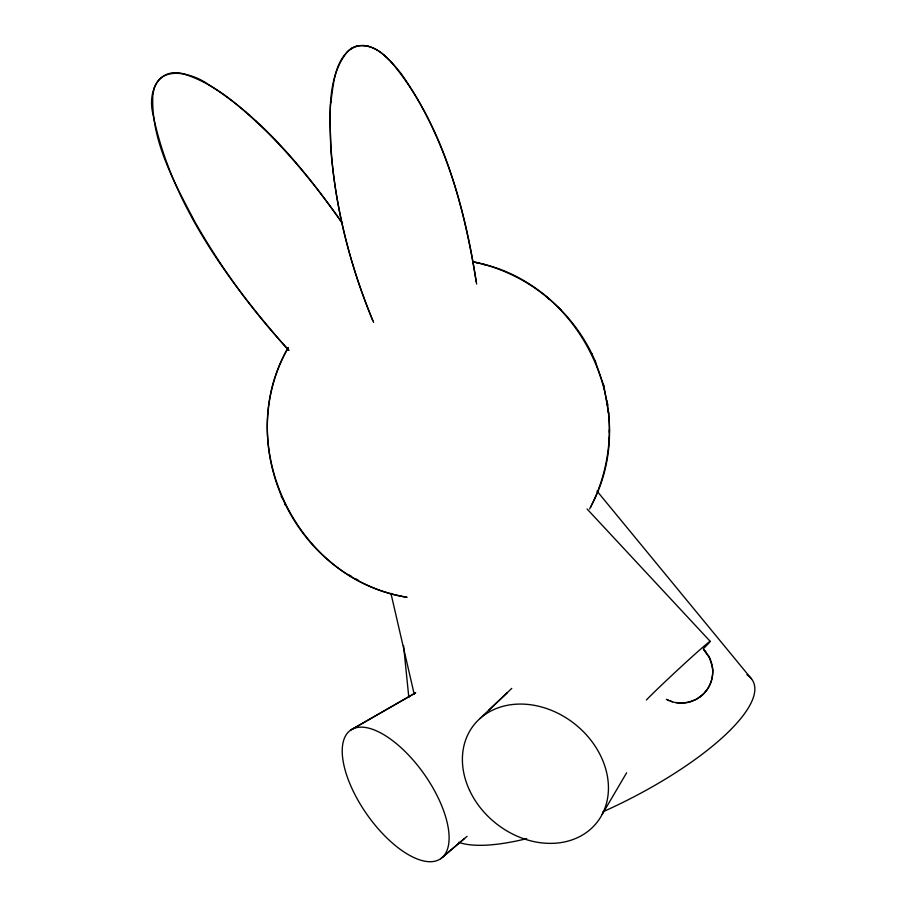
<?xml version="1.0" encoding="UTF-8"?>
<svg xmlns="http://www.w3.org/2000/svg" width="907" height="907" viewBox="0 0 907 907"><rect width="100%" height="100%" fill="white"/><g stroke="black" fill="none" stroke-linecap="round" stroke-linejoin="round"><path stroke-width="1.36" d="M708.673 656.158C714.591 666.373 713.979 679.91 707.154 689.547M384.874 55.985C375.498 46.223 357.528 40.43 347.188 51.88C326.135 78.501 330.307 116.175 330.692 147.932C335.397 207.25 349.977 265.706 372.8 320.636M590.457 507.421C605.672 477.932 612.078 443.931 608.37 410.939M712.709 670.069C713.072 677.676 710.589 685.386 705.816 691.327M609.062 440.258L609.153 437.503M609.323 432.39L609.413 429.555M330.76 102.174L330.885 100.258M329.933 116.3L330.069 114.157M341.78 222.555C319.389 190.243 294.571 159.541 266.76 131.708C243.212 109.18 218.349 85.87 186.978 75.009C160.437 64.816 147.138 89.793 152.841 113.602M152.886 93.909C150.335 140.143 174.393 182.658 195.186 222.374C221.444 268.325 252.781 311.452 288.845 350.215M154.337 87.934C161.718 64.669 193.542 73.648 208.032 84.294L208.383 84.498C263.574 118.998 305.319 170.856 342.54 223.371M152.818 94.181L154.383 87.741M591.852 504.507C642.167 408.796 579.596 280.365 472.751 261.885M288.052 347.959C231.534 445.19 296.668 580.185 407.164 597.282M589.663 508.952L591.307 505.618M287.973 348.05C232.577 446.221 294.129 578.031 406.404 597.18M287.02 349.762L288.245 347.608M602.214 814.316L626.624 772.809M706.984 689.751C700.17 699.716 687.257 704.92 675.443 702.528M702.959 694.433L705.329 691.916M705.045 692.256L706.122 690.953M479.939 718.571L511.763 688.39M488.669 710.374L507.512 692.506M689.105 702.097L696.259 699.308L702.517 694.841M702.199 695.136L703.31 694.104M440.655 858.736A78.49 34.999 54.9 0 0 398.218 745.169A78.49 34.999 54.9 0 0 348.152 779.34A78.49 34.999 54.9 0 0 440.655 858.736L464.475 838.465M442.321 857.421L467.082 836.345M699.252 697.438L699.887 696.961M700.453 696.542L701.27 695.918M476.186 281.624C465.223 208.678 444.181 134.962 401.416 73.943C390.69 60.656 372.754 38.752 353.152 47.64C333.957 58.921 333.368 85.904 330.443 105.257C327.778 179.643 345.25 253.937 373.582 322.393M353.152 47.64L350.964 48.91M350.703 730.101L415.531 692.891M351.825 729.398L415.633 692.778M355.691 46.563L357.052 46.189M675.125 702.471L682.075 703.072L688.708 702.199M688.243 702.313L689.524 701.995M363.514 45.429L364.297 45.577M367.573 46.2L368.673 46.404M473.533 261.908L478.624 263.064M483.227 264.266C530.391 276.737 571.263 310.693 592.305 354.694M475.982 262.395L486.016 264.969M674.071 702.256L670.534 701.179M669.854 700.896L672.45 701.825M667.881 700.091L669.196 700.669M666.339 699.308L668.89 700.544M349.093 575.004L351.565 576.41M355.952 578.915L358.344 580.276M545.663 296.101L549.257 299.344M557.522 306.94L561.24 310.307M245.071 111.504L245.899 112.253M255.695 121.085L256.579 121.889M390.985 61.733C443.001 123.624 464.067 205.821 476.628 284.072M383.922 55.089L392.119 62.798M288.755 350.408C228.711 282.326 170.89 203.928 152.784 113.25M587.067 508.974L710.226 641.374M704.025 649.888L708.798 656.351M703.537 649.389L709.41 657.552L712.426 667.155M706.099 652.292L705.022 650.977M597.01 491.095L751.574 678.992M595.071 360.703L603.869 385.997L608.699 413.694M281.215 496.458L281.805 497.728M284.571 503.736L285.161 505.006M591.715 353.424L595.65 361.972M390.94 593.359L414.193 694.127M603.438 384.636L604.447 389.5M606.636 400.134L607.622 404.896M607.395 403.014L607.735 405.803M712.358 666.702L712.709 670.522M403.547 645.546L408.83 697.426M746.88 674.763A171.004 50.849 -26.2 0 1 602.928 811.788M526.752 838.646A171.004 50.849 -26.2 0 1 458.681 842.32M646.385 699.977A45.452 1.202 -42.9 0 1 693.9 655.115A45.452 1.202 -42.9 0 1 703.242 648.856M469.554 790.314A78.49 63.433 38.5 0 0 595.661 824.021A78.49 63.433 38.5 0 0 541.048 706.848A78.49 63.433 38.5 0 0 469.554 790.314"/></g></svg>
